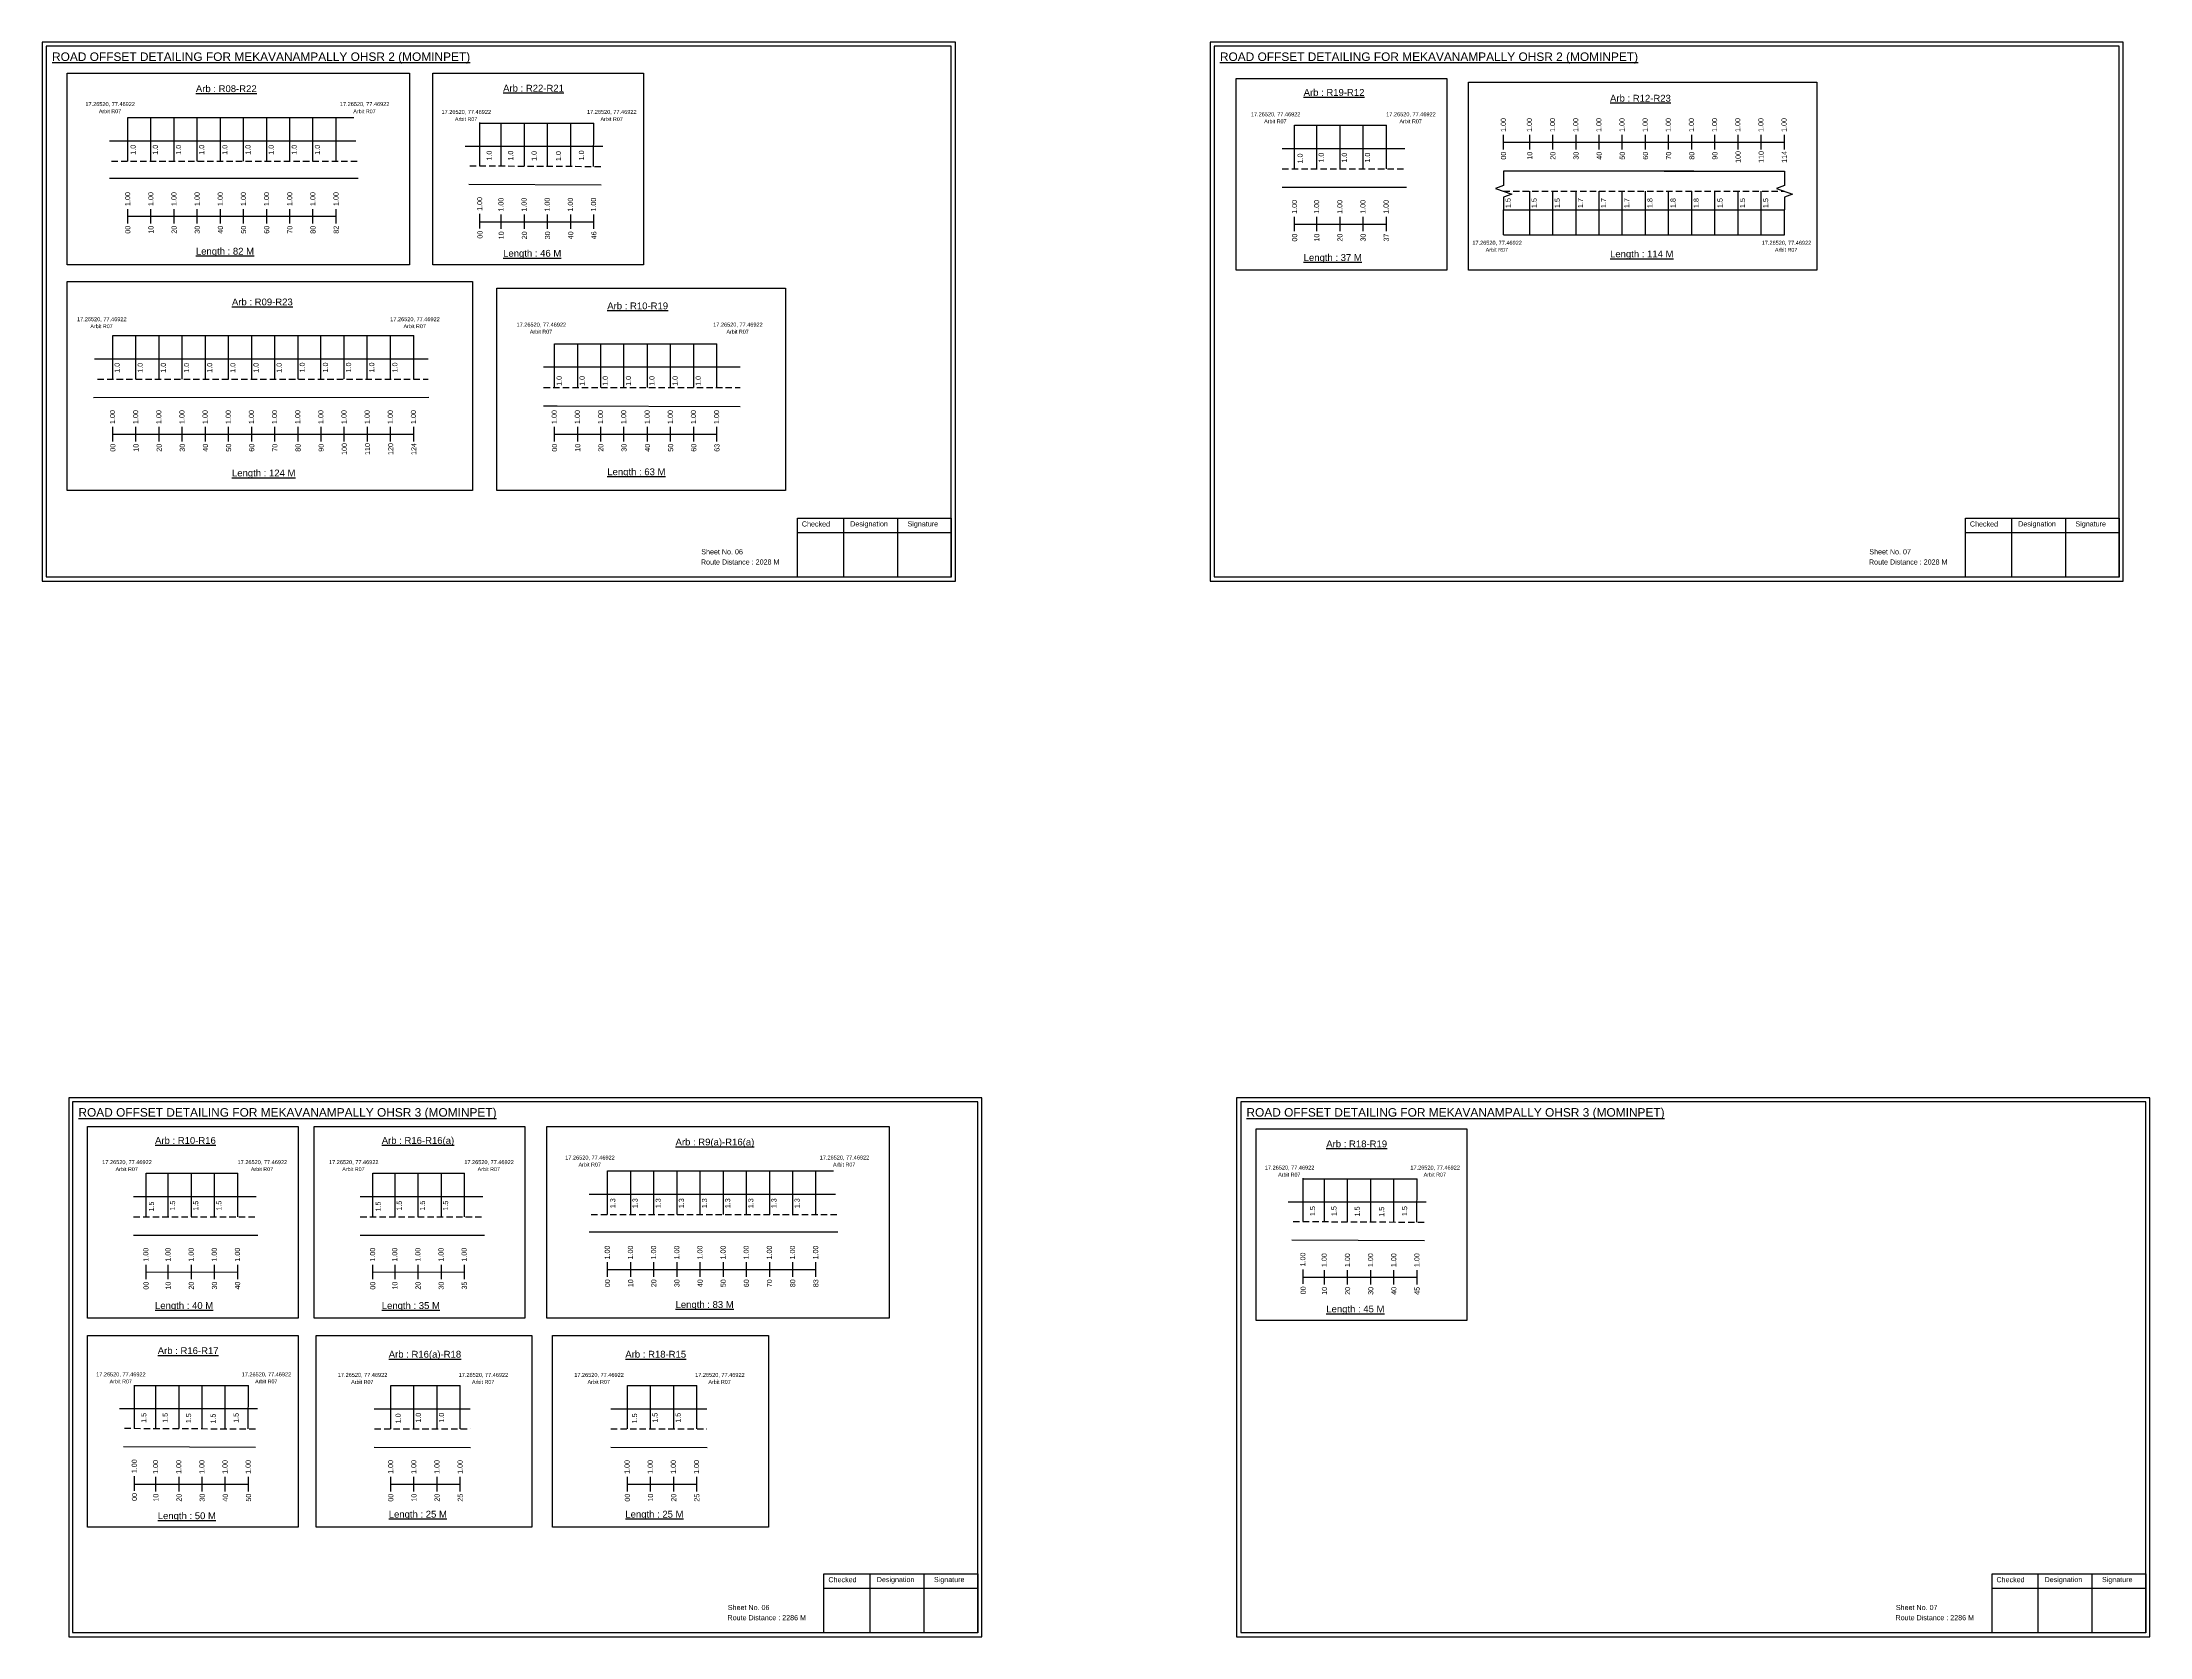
# Model space of a CAD drawing. Header units: inches. Extents: x -117 to 51867, y -12715 to 3423.
# Drawn here: x 10050 to 11288, y -1309 to -372 of the extents above; entities that cross this region are included whole.
import ezdxf

# ---------------------------------------------------------------- set-up
doc = ezdxf.new("R2010")
doc.units = ezdxf.units.IN
doc.header["$MEASUREMENT"] = 0
doc.linetypes.add('DASHED2', pattern=[0.375, 0.25, -0.125])
for name, color, linetype in [('PDF_Geometry', 7, 'Continuous'), ('PDF_Text', 5, 'Continuous'), ('pipe', 5, 'Continuous')]:
    doc.layers.add(name, color=color, linetype=linetype)
doc.styles.add('PDF Arial', font='arial.ttf')
doc.styles.get("Standard").update_dxf_attribs({"font": 'arial.ttf'})

msp = doc.modelspace()

# ---------------------------------------------------------------- linework, layer by layer
at = {"color": 5}
for p, q in [((10100.3, -416.7), (10233.1, -416.7)), ((10307.2, -419.9), (10374.1, -419.9)), ((10785.8, -421.2), (10839.7, -421.2)), ((10908.5, -485.5), (11073.5, -485.5)), ((10091.5, -544.7), (10268.3, -544.7)), ((10351, -549.7), (10446.4, -549.7)), ((10111, -1037), (10164.9, -1037)), ((10244.2, -1037), (10298.1, -1037)), ((10382.2, -1035.6), (10514.9, -1035.6)), ((10790.8, -1040.2), (10857.7, -1040.2)), ((10104.3, -1161.7), (10171.2, -1161.7)), ((10254.8, -1161.6), (10295.6, -1161.6)), ((10393.8, -1161.6), (10434.6, -1161.6))]:
    msp.add_line(p, q, dxfattribs=at)
for p, q in [((10100.3, -442.2), (10100.3, -416.7)), ((10113.9, -442.2), (10113.9, -416.7)), ((10127.5, -442.2), (10127.5, -416.7)), ((10141.1, -442.2), (10141.1, -416.7)), ((10154.7, -442.2), (10154.7, -416.7)), ((10168.3, -442.2), (10168.3, -416.7)), ((10181.9, -442.2), (10181.9, -416.7)), ((10195.5, -442.2), (10195.5, -416.7)), ((10209.1, -442.2), (10209.1, -416.7)), ((10222.7, -442.2), (10222.7, -416.7)), ((10307.2, -445.1), (10307.2, -419.6)), ((10319.7, -445.2), (10319.7, -419.9)), ((10333.3, -445.3), (10333.3, -419.9)), ((10346.9, -445.2), (10346.9, -419.9)), ((10360.5, -445.4), (10360.5, -419.9)), ((10373.9, -445.4), (10374.1, -419.9)), ((10089.5, -430.3), (10234.3, -430.3)), ((10785.8, -446.8), (10785.8, -421.2)), ((10798.9, -446.8), (10798.9, -421.2)), ((10812.5, -446.8), (10812.5, -421.2)), ((10826.1, -446.8), (10826.1, -421.2)), ((10839.7, -446.8), (10839.7, -421.2)), ((10379.4, -433.6), (10298.4, -433.6)), ((10778.5, -434.9), (10850.5, -434.9)), ((10235.7, -452.5), (10089.5, -452.5)), ((10300.6, -455.8), (10378.3, -456.2)), ((10778.5, -457.6), (10851.5, -457.6)), ((11020.3, -448.1), (10908.5, -448.1)), ((11002.8, -448.1), (11073.5, -448.1)), ((10923.9, -485.5), (10923.9, -460)), ((10937.5, -485.5), (10937.5, -460)), ((10951.1, -485.5), (10951.1, -460)), ((10964.7, -485.5), (10964.7, -460)), ((10978.3, -485.5), (10978.3, -460)), ((10991.9, -485.5), (10991.9, -460)), ((11005.5, -485.5), (11005.5, -460)), ((11019.1, -485.5), (11019.1, -460)), ((11032.7, -485.5), (11032.7, -460)), ((11046.3, -485.5), (11046.3, -460)), ((11059.9, -485.5), (11059.9, -460)), ((10908.5, -470.8), (11073.5, -470.8)), ((10908.5, -485.5), (10908.5, -470.8)), ((11073.5, -485.5), (11073.5, -470.8)), ((10091.5, -570.3), (10091.5, -544.7)), ((10105.1, -570.3), (10105.1, -544.7)), ((10118.7, -570.3), (10118.7, -544.7)), ((10132.3, -570.3), (10132.3, -544.7)), ((10145.9, -570.3), (10145.9, -544.7)), ((10159.5, -570.3), (10159.5, -544.7)), ((10173.1, -570.3), (10173.1, -544.7)), ((10186.7, -570.3), (10186.7, -544.7)), ((10200.3, -570.3), (10200.3, -544.7)), ((10213.8, -570.1), (10213.8, -544.5)), ((10227.4, -570.1), (10227.4, -544.5)), ((10241, -570.1), (10241, -544.5)), ((10254.6, -570.1), (10254.6, -544.5)), ((10268.3, -570.3), (10268.3, -544.7)), ((10351, -575.3), (10351, -549.7)), ((10364.6, -575.3), (10364.6, -549.7)), ((10378.2, -575.3), (10378.2, -549.7)), ((10391.8, -575.3), (10391.8, -549.7)), ((10405.6, -575.3), (10405.6, -549.7)), ((10419.2, -575.3), (10419.2, -549.7)), ((10432.8, -575.3), (10432.8, -549.7)), ((10446.4, -575.3), (10446.4, -549.7)), ((10080.8, -558.4), (10276.7, -558.4)), ((10460, -563.4), (10344.6, -563.4)), ((10080.2, -581.1), (10277.1, -581)), ((10344.6, -586.1), (10352.6, -586.1)), ((10352.6, -586.1), (10460, -586.4)), ((10111, -1062.5), (10111, -1037)), ((10124.1, -1062.5), (10124.1, -1037)), ((10137.7, -1062.5), (10137.7, -1037)), ((10151.3, -1062.5), (10151.3, -1037)), ((10164.9, -1062.5), (10164.9, -1037)), ((10244.2, -1062.5), (10244.2, -1037)), ((10257.3, -1062.5), (10257.3, -1037)), ((10270.9, -1062.5), (10270.9, -1037)), ((10284.5, -1062.5), (10284.5, -1037)), ((10298.1, -1062.5), (10298.1, -1037)), ((10382.2, -1061.2), (10382.2, -1035.6)), ((10395.8, -1061.2), (10395.8, -1035.6)), ((10409.4, -1061.2), (10409.4, -1035.6)), ((10423, -1061.2), (10423, -1035.6)), ((10436.6, -1061.2), (10436.6, -1035.6)), ((10450.2, -1061.2), (10450.2, -1035.6)), ((10463.8, -1061.2), (10463.8, -1035.6)), ((10477.4, -1061.2), (10477.4, -1035.6)), ((10491, -1061.2), (10491, -1035.6)), ((10504.6, -1061.2), (10504.6, -1035.6)), ((10790.8, -1065.4), (10790.8, -1039.9)), ((10103.7, -1050.6), (10175.7, -1050.6)), ((10236.9, -1050.6), (10308.9, -1050.6)), ((10371.3, -1049.3), (10516.1, -1049.3)), ((10803.3, -1065.5), (10803.3, -1040.2)), ((10816.9, -1065.5), (10816.9, -1040.2)), ((10830.5, -1065.5), (10830.5, -1040.2)), ((10844.1, -1065.7), (10844.1, -1040.2)), ((10857.5, -1065.7), (10857.7, -1040.2)), ((10863, -1053.9), (10782, -1053.9)), ((10103.7, -1073.3), (10176.7, -1073.3)), ((10236.9, -1073.3), (10309.9, -1073.3)), ((10517.5, -1071.5), (10371.3, -1071.5)), ((10784.2, -1076.1), (10862, -1076.5)), ((10104.3, -1186.9), (10104.3, -1161.4)), ((10116.8, -1187), (10116.8, -1161.7)), ((10130.4, -1187), (10130.4, -1161.7)), ((10144, -1187), (10144, -1161.7)), ((10157.6, -1187.2), (10157.6, -1161.7)), ((10171, -1187.2), (10171.2, -1161.7)), ((10254.8, -1187.2), (10254.8, -1161.6)), ((10268.4, -1187.2), (10268.4, -1161.6)), ((10282, -1187.2), (10282, -1161.6)), ((10295.6, -1187.2), (10295.6, -1161.6)), ((10393.8, -1187.2), (10393.8, -1161.6)), ((10407.4, -1187.2), (10407.4, -1161.6)), ((10421, -1187.2), (10421, -1161.6)), ((10434.6, -1187.2), (10434.6, -1161.6)), ((10176.4, -1175.3), (10095.5, -1175.3)), ((10245, -1175.3), (10301.5, -1175.3)), ((10384, -1175.3), (10440.5, -1175.3)), ((10097.7, -1197.6), (10175.4, -1198)), ((10245, -1198), (10301.7, -1198.1)), ((10384, -1198), (10440.7, -1198.1))]:
    msp.add_line(p, q)
at = {"color": 217, "true_color": 0x93278f}
for p, q in [((10908.5, -435.4), (10908.5, -426.8)), ((10908.5, -431.1), (11073.5, -431.1)), ((10923.9, -435.4), (10923.9, -426.8)), ((10937.5, -435.4), (10937.5, -426.8)), ((10951.1, -435.4), (10951.1, -426.8)), ((10964.7, -435.4), (10964.7, -426.8)), ((10978.3, -435.4), (10978.3, -426.8)), ((10991.9, -435.4), (10991.9, -426.8)), ((11005.5, -435.4), (11005.5, -426.8)), ((11019.1, -435.4), (11019.1, -426.8)), ((11032.7, -435.4), (11032.7, -426.8)), ((11046.3, -435.4), (11046.3, -426.8)), ((11059.9, -435.4), (11059.9, -426.8)), ((11073.5, -435.4), (11073.5, -426.8)), ((10100.3, -478.9), (10100.3, -470.4)), ((10113.9, -478.9), (10113.9, -470.4)), ((10127.5, -478.9), (10127.5, -470.4)), ((10141.1, -478.9), (10141.1, -470.4)), ((10154.7, -478.9), (10154.7, -470.4)), ((10168.3, -478.9), (10168.3, -470.4)), ((10181.9, -478.9), (10181.9, -470.4)), ((10195.5, -478.9), (10195.5, -470.4)), ((10209.1, -478.9), (10209.1, -470.4)), ((10222.7, -478.9), (10222.7, -470.4)), ((10100.3, -474.6), (10222.7, -474.6)), ((10307.2, -481.8), (10307.2, -473.2)), ((10307.2, -477.9), (10374.1, -477.9)), ((10319.7, -482.1), (10319.7, -473.6)), ((10333.3, -482.1), (10333.3, -473.6)), ((10346.9, -482.1), (10346.9, -473.6)), ((10360.5, -482.1), (10360.5, -473.6)), ((10374.1, -482.1), (10374.1, -473.6)), ((10785.8, -483.5), (10785.8, -474.9)), ((10785.8, -479.2), (10839.7, -479.2)), ((10798.9, -483.5), (10798.9, -474.9)), ((10812.5, -483.5), (10812.5, -474.9)), ((10826.1, -483.5), (10826.1, -474.9)), ((10839.7, -483.5), (10839.7, -474.9)), ((10091.5, -607), (10091.5, -598.4)), ((10091.5, -602.7), (10268.3, -602.6)), ((10105.1, -607), (10105.1, -598.4)), ((10118.7, -607), (10118.7, -598.4)), ((10132.3, -607), (10132.3, -598.4)), ((10145.9, -607), (10145.9, -598.4)), ((10159.5, -607), (10159.5, -598.4)), ((10173.1, -607), (10173.1, -598.4)), ((10186.7, -607), (10186.7, -598.4)), ((10200.3, -607), (10200.3, -598.4)), ((10213.9, -607), (10213.9, -598.4)), ((10227.5, -607), (10227.5, -598.4)), ((10241.1, -607), (10241.1, -598.4)), ((10254.7, -607), (10254.7, -598.4)), ((10268.3, -607), (10268.3, -598.4)), ((10351, -607), (10351, -598.4)), ((10351, -602.7), (10446.4, -602.6)), ((10364.6, -607), (10364.6, -598.4)), ((10378.2, -607), (10378.2, -598.4)), ((10391.8, -607), (10391.8, -598.4)), ((10405.6, -607), (10405.6, -598.4)), ((10419.2, -607), (10419.2, -598.4)), ((10432.8, -607), (10432.8, -598.4)), ((10446.4, -607), (10446.4, -598.4)), ((10382.2, -1097.9), (10382.2, -1089.3)), ((10395.8, -1097.9), (10395.8, -1089.3)), ((10409.4, -1097.9), (10409.4, -1089.3)), ((10423, -1097.9), (10423, -1089.3)), ((10436.6, -1097.9), (10436.6, -1089.3)), ((10450.2, -1097.9), (10450.2, -1089.3)), ((10463.8, -1097.9), (10463.8, -1089.3)), ((10477.4, -1097.9), (10477.4, -1089.3)), ((10491, -1097.9), (10491, -1089.3)), ((10504.6, -1097.9), (10504.6, -1089.3)), ((10111, -1099.2), (10111, -1090.7)), ((10111, -1095), (10164.9, -1094.9)), ((10124.1, -1099.2), (10124.1, -1090.7)), ((10137.7, -1099.2), (10137.7, -1090.7)), ((10151.3, -1099.2), (10151.3, -1090.7)), ((10164.9, -1099.2), (10164.9, -1090.7)), ((10244.2, -1099.2), (10244.2, -1090.7)), ((10244.2, -1095), (10298.1, -1094.9)), ((10257.3, -1099.2), (10257.3, -1090.7)), ((10270.9, -1099.2), (10270.9, -1090.7)), ((10284.5, -1099.2), (10284.5, -1090.7)), ((10298.1, -1099.2), (10298.1, -1090.7)), ((10382.2, -1093.6), (10504.6, -1093.6)), ((10790.8, -1102), (10790.8, -1093.5)), ((10790.8, -1098.1), (10857.7, -1098.1)), ((10803.3, -1102.4), (10803.3, -1093.9)), ((10816.9, -1102.4), (10816.9, -1093.9)), ((10830.5, -1102.4), (10830.5, -1093.9)), ((10844.1, -1102.4), (10844.1, -1093.9)), ((10857.7, -1102.4), (10857.7, -1093.9)), ((10104.3, -1223.5), (10104.3, -1215)), ((10104.3, -1219.6), (10171.2, -1219.6)), ((10116.8, -1223.9), (10116.8, -1215.4)), ((10130.4, -1223.9), (10130.4, -1215.4)), ((10144, -1223.9), (10144, -1215.4)), ((10157.6, -1223.9), (10157.6, -1215.4)), ((10171.2, -1223.9), (10171.2, -1215.4)), ((10254.8, -1223.9), (10254.8, -1215.3)), ((10254.8, -1219.6), (10295.6, -1219.6)), ((10268.4, -1223.9), (10268.4, -1215.3)), ((10282, -1223.9), (10282, -1215.3)), ((10295.6, -1223.9), (10295.6, -1215.3)), ((10393.8, -1223.9), (10393.8, -1215.3)), ((10393.8, -1219.6), (10434.6, -1219.6)), ((10407.4, -1223.9), (10407.4, -1215.3)), ((10421, -1223.9), (10421, -1215.3)), ((10434.6, -1223.9), (10434.6, -1215.3))]:
    msp.add_line(p, q, dxfattribs=at)
at = {"linetype": 'DASHED2', "ltscale": 15}
for p, q in [((10090.7, -442.2), (10235.1, -442.2)), ((10301.3, -445), (10379.6, -445.4)), ((10778.5, -446.8), (10851, -446.8)), ((10908.5, -460), (11073.5, -460)), ((10082.5, -570.3), (10276.8, -570.3)), ((10344.6, -575.3), (10460, -575.3)), ((10103.7, -1062.5), (10176.2, -1062.5)), ((10236.9, -1062.5), (10309.4, -1062.5)), ((10372.5, -1061.2), (10516.9, -1061.2)), ((10785, -1065.3), (10863.2, -1065.7)), ((10098.4, -1186.8), (10176.7, -1187.2)), ((10245.2, -1187.2), (10301.5, -1187.2)), ((10384.1, -1187.2), (10440.5, -1187.2))]:
    msp.add_line(p, q, dxfattribs=at)
for points in [[(10064.6, -390.6), (10265.8, -390.6), (10265.8, -503.2), (10064.6, -503.2)], [(10279.5, -390.6), (10403.3, -390.6), (10403.3, -503.2), (10279.5, -503.2)], [(10751.4, -393.8), (10875.2, -393.8), (10875.2, -506.4), (10751.4, -506.4)], [(10887.9, -395.9), (11092.5, -395.9), (11092.5, -506.4), (10887.9, -506.4)], [(10317.1, -516.9), (10486.7, -516.9), (10486.7, -635.7), (10317.1, -635.7)], [(10076.6, -1009.5), (10200.4, -1009.5), (10200.4, -1122.2), (10076.6, -1122.2)], [(10209.8, -1009.5), (10333.6, -1009.5), (10333.6, -1122.2), (10209.8, -1122.2)], [(10346.4, -1009.5), (10547.6, -1009.5), (10547.6, -1122.2), (10346.4, -1122.2)], [(10763.1, -1010.8), (10886.9, -1010.8), (10886.9, -1123.5), (10763.1, -1123.5)], [(10076.6, -1132.3), (10200.4, -1132.3), (10200.4, -1245), (10076.6, -1245)], [(10211, -1132.3), (10337.7, -1132.3), (10337.7, -1245), (10211, -1245)], [(10349.9, -1132.3), (10476.7, -1132.3), (10476.7, -1245), (10349.9, -1245)]]:
    msp.add_lwpolyline(points, close=True)
at = {"linetype": 'Continuous'}
for points in [[(10908.5, -448.1), (10908.5, -456.5), (10903.8, -458.3), (10913.3, -461.7), (10908.5, -463.4), (10908.5, -470.8)], [(11073.5, -448.1), (11073.5, -456.5), (11068.8, -458.3), (11078.3, -461.7), (11073.5, -463.4), (11073.5, -470.8)]]:
    msp.add_lwpolyline(points, dxfattribs=at)
at = {"layer": 'PDF_Geometry'}
for points in [[(10050, -372.3), (10050, -689.1), (10586.5, -689.1), (10586.5, -372.3)], [(10052.3, -374.7), (10052.3, -686.6), (10584, -686.6), (10584, -374.7)], [(10736.2, -372.3), (10736.2, -689.1), (11272.6, -689.1), (11272.6, -372.3)], [(10738.5, -374.7), (10738.5, -686.6), (11270.2, -686.6), (11270.2, -374.7)], [(10065.6, -992.6), (10065.6, -1309.4), (10602, -1309.4), (10602, -992.6)], [(10067.9, -995), (10067.9, -1306.9), (10599.6, -1306.9), (10599.6, -995)], [(10751.7, -992.6), (10751.7, -1309.4), (11288.2, -1309.4), (11288.2, -992.6)], [(10754.1, -995), (10754.1, -1306.9), (11285.8, -1306.9), (11285.8, -995)]]:
    msp.add_lwpolyline(points, close=True, dxfattribs=at)
at = {"layer": 'PDF_Geometry', "color": 242, "true_color": 0xcc1f26}
for points in [[(10584, -686.7), (10493.7, -686.7), (10493.7, -652.1), (10584, -652.1)], [(11270.2, -686.7), (11179.9, -686.7), (11179.9, -652.1), (11270.2, -652.1)], [(10599.6, -1307), (10509.3, -1307), (10509.3, -1272.4), (10599.6, -1272.4)], [(11285.8, -1307), (11195.5, -1307), (11195.5, -1272.4), (11285.8, -1272.4)]]:
    msp.add_lwpolyline(points, close=True, dxfattribs=at)
for points in [[(10520.7, -652.1), (10520.7, -686.7)], [(10552.4, -652.1), (10552.4, -686.7)], [(11206.9, -652.1), (11206.9, -686.7)], [(11238.6, -652.1), (11238.6, -686.7)], [(10493.7, -660.5), (10584, -660.5)], [(11179.9, -660.5), (11270.2, -660.5)], [(10536.3, -1272.4), (10536.3, -1307)], [(10568, -1272.4), (10568, -1307)], [(11222.4, -1272.4), (11222.4, -1307)], [(11254.2, -1272.4), (11254.2, -1307)], [(10509.3, -1280.8), (10599.6, -1280.8)], [(11195.5, -1280.8), (11285.8, -1280.8)]]:
    msp.add_lwpolyline(points, dxfattribs=at)
at = {"layer": 'pipe', "color": 0}
msp.add_lwpolyline([(10064.6, -512.9), (10302.9, -512.9), (10302.9, -635.7), (10064.6, -635.7)], close=True, dxfattribs=at)

# ---------------------------------------------------------------- texts
at = {"color": 242, "true_color": 0xcd2027}
for s, height, p in [('%%UROAD OFFSET DETAILING FOR MEKAVANAMPALLY OHSR 2 (MOMINPET)', 5, (10055.8, -383.4)), ('%%UROAD OFFSET DETAILING FOR MEKAVANAMPALLY OHSR 2 (MOMINPET)', 5, (10741.9, -383.4)), ('%%UArb : R08-R22', 4, (10140.3, -401.7)), ('%%UArb : R22-R21', 4, (10320.8, -401.4)), ('%%UArb : R19-R12', 4, (10791.1, -403.9)), ('%%UArb : R12-R23', 4, (10971.1, -407.3)), ('%%ULength : 82 M', 4, (10140.3, -497.2)), ('%%ULength : 46 M', 4, (10320.8, -498.4)), ('%%ULength : 114 M', 4, (10971.1, -498.8)), ('%%ULength : 37 M', 4, (10791.1, -500.9)), ('%%UArb : R09-R23', 4, (10161.5, -527)), ('%%UArb : R10-R19', 4, (10382, -529.3)), ('%%ULength : 124 M', 4, (10161.5, -627.5)), ('%%ULength : 63 M', 4, (10382, -626.8)), ('%%UROAD OFFSET DETAILING FOR MEKAVANAMPALLY OHSR 3 (MOMINPET)', 5, (10071.3, -1003.7)), ('%%UROAD OFFSET DETAILING FOR MEKAVANAMPALLY OHSR 3 (MOMINPET)', 5, (10757.5, -1003.7)), ('%%UArb : R10-R16', 4, (10116.3, -1019.7)), ('%%UArb : R16-R16(a)', 4, (10249.5, -1019.7)), ('%%UArb : R9(a)-R16(a)', 4, (10422.1, -1020.6)), ('%%UArb : R18-R19', 4, (10804.4, -1021.7)), ('%%ULength : 40 M', 4, (10116.3, -1116.7)), ('%%ULength : 35 M', 4, (10249.5, -1116.7)), ('%%ULength : 83 M', 4, (10422.1, -1116.1)), ('%%ULength : 45 M', 4, (10804.4, -1118.7)), ('%%UArb : R16-R17', 4, (10117.9, -1143.2)), ('%%UArb : R16(a)-R18', 4, (10253.6, -1145.3)), ('%%UArb : R18-R15', 4, (10392.6, -1145.3)), ('%%ULength : 50 M', 4, (10117.9, -1240.2)), ('%%ULength : 25 M', 4, (10253.6, -1239.3)), ('%%ULength : 25 M', 4, (10392.6, -1239.3))]:
    msp.add_text(s, height=height, dxfattribs=at).set_placement(p)
at = {"color": 5}
for s, height, p in [('17.26520, 77.46922', 2.34, (10075.4, -409.9)), ('17.26520, 77.46922', 2.34, (10224.9, -409.9)), ('Arbit R07', 2.25, (10083.3, -414.1)), ('Arbit R07', 2.25, (10232.8, -414.1)), ('17.26520, 77.46922', 2.34, (10284.6, -414.5)), ('Arbit R07', 2.25, (10292.5, -418.7)), ('17.26520, 77.46922', 2.34, (10370.1, -414.5)), ('Arbit R07', 2.25, (10378, -418.7)), ('17.26520, 77.46922', 2.34, (10760.1, -415.9)), ('Arbit R07', 2.25, (10767.9, -420)), ('17.26520, 77.46922', 2.34, (10839.6, -415.9)), ('Arbit R07', 2.25, (10847.4, -420)), ('17.26520, 77.46922', 2.34, (10890.2, -491.4)), ('Arbit R07', 2.25, (10898, -495.5)), ('17.26520, 77.46922', 2.34, (11060.2, -491.4)), ('Arbit R07', 2.25, (11068, -495.5)), ('17.26520, 77.46922', 2.34, (10070.5, -536.3)), ('Arbit R07', 2.25, (10078.3, -540.4)), ('17.26520, 77.46922', 2.34, (10254.5, -536.3)), ('Arbit R07', 2.25, (10262.3, -540.4)), ('17.26520, 77.46922', 2.34, (10328.7, -539.5)), ('Arbit R07', 2.25, (10336.5, -543.6)), ('17.26520, 77.46922', 2.34, (10444.2, -539.5)), ('Arbit R07', 2.25, (10452, -543.6)), ('17.26520, 77.46922', 2.34, (10357.3, -1028.9)), ('17.26520, 77.46922', 2.34, (10506.8, -1028.9)), ('17.26520, 77.46922', 2.34, (10085.3, -1031.6)), ('Arbit R07', 2.25, (10093.1, -1035.7)), ('17.26520, 77.46922', 2.34, (10164.8, -1031.6)), ('Arbit R07', 2.25, (10172.6, -1035.7)), ('17.26520, 77.46922', 2.34, (10218.5, -1031.6)), ('Arbit R07', 2.25, (10226.3, -1035.7)), ('17.26520, 77.46922', 2.34, (10298, -1031.6)), ('Arbit R07', 2.25, (10305.8, -1035.7)), ('Arbit R07', 2.25, (10365.1, -1033)), ('Arbit R07', 2.25, (10514.6, -1033)), ('17.26520, 77.46922', 2.34, (10768.3, -1034.8)), ('Arbit R07', 2.25, (10776.1, -1038.9)), ('17.26520, 77.46922', 2.34, (10853.8, -1034.8)), ('Arbit R07', 2.25, (10861.6, -1038.9)), ('17.26520, 77.46922', 2.34, (10081.7, -1156.3)), ('Arbit R07', 2.25, (10089.6, -1160.4)), ('17.26520, 77.46922', 2.34, (10167.2, -1156.3)), ('Arbit R07', 2.25, (10175.1, -1160.4)), ('17.26520, 77.46922', 2.34, (10223.7, -1156.6)), ('Arbit R07', 2.25, (10231.5, -1160.7)), ('17.26520, 77.46922', 2.34, (10294.7, -1156.6)), ('Arbit R07', 2.25, (10302.5, -1160.7)), ('17.26520, 77.46922', 2.34, (10362.6, -1156.6)), ('Arbit R07', 2.25, (10370.4, -1160.7)), ('17.26520, 77.46922', 2.34, (10433.6, -1156.6)), ('Arbit R07', 2.25, (10441.4, -1160.7))]:
    msp.add_text(s, height=height, dxfattribs=at).set_placement(p)
at = {"color": 217, "true_color": 0x93278f}
for s, p in [('1.00', (10909.9, -425.1)), ('1.00', (10925.2, -425.1)), ('1.00', (10938.8, -425.1)), ('1.00', (10952.4, -425.1)), ('1.00', (10966, -425.1)), ('1.00', (10979.6, -425.1)), ('1.00', (10993.2, -425.1)), ('1.00', (11006.8, -425.1)), ('1.00', (11020.4, -425.1)), ('1.00', (11034, -425.1)), ('1.00', (11047.6, -425.1)), ('1.00', (11061.2, -425.1)), ('1.00', (11074.8, -425.1)), ('00', (10910, -441.4)), ('10', (10925.4, -441.4)), ('20', (10939, -441.4)), ('30', (10952.6, -441.4)), ('40', (10966.2, -441.4)), ('50', (10979.8, -441.4)), ('60', (10993.4, -441.4)), ('70', (11007, -441.4)), ('80', (11020.6, -441.4)), ('90', (11034.2, -441.4)), ('100', (11047.8, -443.3)), ('110', (11061.4, -443.3)), ('114', (11075, -443.3)), ('1.00', (10101.7, -468.6)), ('1.00', (10115.3, -468.6)), ('1.00', (10128.9, -468.6)), ('1.00', (10142.5, -468.6)), ('1.00', (10156.1, -468.6)), ('1.00', (10169.7, -468.6)), ('1.00', (10183.3, -468.6)), ('1.00', (10196.9, -468.6)), ('1.00', (10210.5, -468.6)), ('1.00', (10224.1, -468.6)), ('1.00', (10308.5, -471.5)), ('1.00', (10321, -471.9)), ('1.00', (10334.6, -471.9)), ('1.00', (10348.2, -471.9)), ('1.00', (10361.8, -471.9)), ('1.00', (10375.4, -471.9)), ('1.00', (10787.2, -473.2)), ('1.00', (10800.2, -473.2)), ('1.00', (10813.8, -473.2)), ('1.00', (10827.4, -473.2)), ('1.00', (10841, -473.2)), ('00', (10101.8, -484.9)), ('10', (10115.4, -484.9)), ('20', (10129, -484.9)), ('30', (10142.6, -484.9)), ('40', (10156.2, -484.9)), ('50', (10169.8, -484.9)), ('60', (10183.4, -484.9)), ('70', (10197, -484.9)), ('80', (10210.6, -484.9)), ('82', (10224.2, -484.9)), ('00', (10308.7, -487.8)), ('10', (10321.2, -488.2)), ('20', (10334.8, -488.2)), ('30', (10348.4, -488.2)), ('40', (10362, -488.2)), ('46', (10375.6, -488.2)), ('00', (10787.3, -489.5)), ('10', (10800.3, -489.5)), ('20', (10813.9, -489.5)), ('30', (10827.5, -489.5)), ('37', (10841.1, -489.5)), ('1.00', (10092.8, -596.7)), ('1.00', (10106.4, -596.7)), ('1.00', (10120, -596.7)), ('1.00', (10133.6, -596.7)), ('1.00', (10147.2, -596.7)), ('1.00', (10160.8, -596.7)), ('1.00', (10174.4, -596.7)), ('1.00', (10188, -596.7)), ('1.00', (10201.6, -596.7)), ('1.00', (10215.2, -596.7)), ('1.00', (10228.8, -596.7)), ('1.00', (10242.4, -596.7)), ('1.00', (10256, -596.7)), ('1.00', (10269.6, -596.7)), ('1.00', (10352.3, -596.7)), ('1.00', (10365.9, -596.7)), ('1.00', (10379.5, -596.7)), ('1.00', (10393.1, -596.7)), ('1.00', (10406.9, -596.7)), ('1.00', (10420.5, -596.7)), ('1.00', (10434.1, -596.7)), ('1.00', (10447.7, -596.7)), ('00', (10093, -613)), ('10', (10106.6, -613)), ('20', (10120.2, -613)), ('30', (10133.8, -613)), ('40', (10147.4, -613)), ('50', (10161, -613)), ('60', (10174.6, -613)), ('70', (10188.2, -613)), ('80', (10201.8, -613)), ('90', (10215.4, -613)), ('100', (10229, -614.9)), ('110', (10242.6, -614.9)), ('120', (10256.2, -614.9)), ('124', (10269.8, -614.9)), ('00', (10352.5, -613)), ('10', (10366.1, -613)), ('20', (10379.7, -613)), ('30', (10393.3, -613)), ('40', (10407.1, -613)), ('50', (10420.7, -613)), ('60', (10434.3, -613)), ('63', (10447.9, -613)), ('1.00', (10112.4, -1088.9)), ('1.00', (10125.4, -1088.9)), ('1.00', (10139, -1088.9)), ('1.00', (10152.6, -1088.9)), ('1.00', (10166.2, -1088.9)), ('1.00', (10245.6, -1088.9)), ('1.00', (10258.6, -1088.9)), ('1.00', (10272.2, -1088.9)), ('1.00', (10285.8, -1088.9)), ('1.00', (10299.4, -1088.9)), ('1.00', (10383.5, -1087.6)), ('1.00', (10397.1, -1087.6)), ('1.00', (10410.7, -1087.6)), ('1.00', (10424.3, -1087.6)), ('1.00', (10437.9, -1087.6)), ('1.00', (10451.5, -1087.6)), ('1.00', (10465.1, -1087.6)), ('1.00', (10478.7, -1087.6)), ('1.00', (10492.3, -1087.6)), ('1.00', (10505.9, -1087.6)), ('1.00', (10792.1, -1091.7)), ('1.00', (10804.7, -1092.1)), ('1.00', (10818.3, -1092.1)), ('1.00', (10831.9, -1092.1)), ('1.00', (10845.5, -1092.1)), ('1.00', (10859.1, -1092.1)), ('00', (10112.5, -1105.3)), ('10', (10125.5, -1105.3)), ('20', (10139.1, -1105.3)), ('30', (10152.7, -1105.3)), ('40', (10166.3, -1105.3)), ('00', (10245.7, -1105.3)), ('10', (10258.7, -1105.3)), ('20', (10272.3, -1105.3)), ('30', (10285.9, -1105.3)), ('35', (10299.5, -1105.3)), ('00', (10383.6, -1103.9)), ('10', (10397.2, -1103.9)), ('20', (10410.8, -1103.9)), ('30', (10424.4, -1103.9)), ('40', (10438, -1103.9)), ('50', (10451.6, -1103.9)), ('60', (10465.2, -1103.9)), ('70', (10478.8, -1103.9)), ('80', (10492.4, -1103.9)), ('83', (10506, -1103.9)), ('00', (10792.3, -1108.1)), ('10', (10804.8, -1108.4)), ('20', (10818.4, -1108.4)), ('30', (10832, -1108.4)), ('40', (10845.6, -1108.4)), ('45', (10859.2, -1108.4)), ('1.00', (10105.6, -1213.2)), ('1.00', (10118.1, -1213.6)), ('1.00', (10131.7, -1213.6)), ('1.00', (10145.3, -1213.6)), ('1.00', (10158.9, -1213.6)), ('1.00', (10172.5, -1213.6)), ('1.00', (10256.2, -1213.6)), ('1.00', (10269.8, -1213.6)), ('1.00', (10283.4, -1213.6)), ('1.00', (10297, -1213.6)), ('1.00', (10395.1, -1213.6)), ('1.00', (10408.7, -1213.6)), ('1.00', (10422.3, -1213.6)), ('1.00', (10435.9, -1213.6)), ('00', (10105.7, -1229.5)), ('10', (10118.3, -1229.9)), ('20', (10131.9, -1229.9)), ('30', (10145.5, -1229.9)), ('40', (10159.1, -1229.9)), ('50', (10172.7, -1229.9)), ('00', (10256.3, -1229.9)), ('10', (10269.9, -1229.9)), ('20', (10283.5, -1229.9)), ('25', (10297.1, -1229.9)), ('00', (10395.3, -1229.9)), ('10', (10408.9, -1229.9)), ('20', (10422.5, -1229.9)), ('25', (10436.1, -1229.9))]:
    msp.add_text(s, height=3, rotation=90, dxfattribs=at).set_placement(p)
for s, p in [('1.0', (10104.9, -438.5)), ('1.0', (10118, -438.5)), ('1.0', (10131.6, -438.5)), ('1.0', (10145.2, -438.5)), ('1.0', (10158.8, -438.5)), ('1.0', (10172.4, -438.5)), ('1.0', (10186, -438.5)), ('1.0', (10199.6, -438.5)), ('1.0', (10213.2, -438.5)), ('1.0', (10314.1, -441.9)), ('1.0', (10326.7, -441.9)), ('1.0', (10340.5, -442.1)), ('1.0', (10354.8, -442.2)), ('1.0', (10368.3, -441.8)), ('1.0', (10790.5, -443.6)), ('1.0', (10802.9, -443.1)), ('1.0', (10816.5, -443.1)), ('1.0', (10830.1, -443.1)), ('1.5', (10912.7, -469.8)), ('1.5', (10928, -469.8)), ('1.5', (10941.6, -469.8)), ('1.7', (10955.2, -469.8)), ('1.7', (10968.8, -469.8)), ('1.7', (10982.4, -469.8)), ('1.8', (10996, -469.8)), ('1.8', (11009.6, -469.8)), ('1.8', (11023.2, -469.8)), ('1.5', (11037.2, -469.8)), ('1.5', (11050.4, -469.8)), ('1.5', (11064, -469.8)), ('1.0', (10095.5, -566.6)), ('1.0', (10109.1, -566.6)), ('1.0', (10122.7, -566.6)), ('1.0', (10136.3, -566.6)), ('1.0', (10149.9, -566.6)), ('1.0', (10163.5, -566.6)), ('1.0', (10177.1, -566.6)), ('1.0', (10190.7, -566.6)), ('1.0', (10204.3, -566.4)), ('1.0', (10217.9, -566.4)), ('1.0', (10231.5, -566.4)), ('1.0', (10245.1, -566.4)), ('1.0', (10258.7, -566.4)), ('1.0', (10355.2, -574.3)), ('1.0', (10368.7, -574.3)), ('1.0', (10382.3, -574.3)), ('1.0', (10395.9, -574.3)), ('1.0', (10409.7, -574.3)), ('1.0', (10423.3, -574.3)), ('1.0', (10436.9, -574.3)), ('1.3', (10386.7, -1057.5)), ('1.3', (10399.8, -1057.5)), ('1.3', (10413.4, -1057.5)), ('1.3', (10427, -1057.5)), ('1.3', (10440.6, -1057.5)), ('1.3', (10454.2, -1057.5)), ('1.3', (10467.8, -1057.5)), ('1.3', (10481.4, -1057.5)), ('1.3', (10495, -1057.5)), ('1.5', (10115.7, -1059.4)), ('1.5', (10128.1, -1058.9)), ('1.5', (10141.7, -1058.9)), ('1.5', (10155.3, -1058.9)), ('1.5', (10248.9, -1059.4)), ('1.5', (10261.3, -1058.9)), ('1.5', (10274.9, -1058.9)), ('1.5', (10288.5, -1058.9)), ('1.5', (10797.8, -1062.1)), ('1.5', (10810.4, -1062.1)), ('1.5', (10824.1, -1062.3)), ('1.5', (10838.4, -1062.5)), ('1.5', (10851.9, -1062.1)), ('1.5', (10111.2, -1183.6)), ('1.5', (10123.8, -1183.6)), ('1.5', (10137.5, -1183.8)), ('1.5', (10151.9, -1184)), ('1.5', (10165.4, -1183.6)), ('1.0', (10260.6, -1183.9)), ('1.0', (10272.5, -1183.5)), ('1.0', (10286.1, -1183.5)), ('1.5', (10399.5, -1183.9)), ('1.5', (10411.5, -1183.5)), ('1.5', (10425.1, -1183.5))]:
    msp.add_text(s, height=3, rotation=90).set_placement(p)
for s, p in [('Sheet No. 06', (10437.2, -673.3)), ('Route Distance : 2028 M', (10437, -679.3)), ('Route Distance : 2028 M', (11123.2, -679.3)), ('Sheet No. 07', (11123.4, -673.3)), ('Route Distance : 2286 M', (10452.6, -1299.6)), ('Sheet No. 06', (10452.8, -1293.6)), ('Sheet No. 07', (11139, -1293.6)), ('Route Distance : 2286 M', (11138.8, -1299.6))]:
    msp.add_text(s, height=3).set_placement(p)
at = {"layer": 'PDF_Text', "color": 7, "attachment_point": 7, "style": 'PDF Arial'}
for s, insert, char_height in [('Checked', (10496.3, -657), 3), ('Designation', (10524.7, -657.8), 3.001), ('Signature', (10558.4, -657.8), 3), ('Checked', (11182.5, -657), 3), ('Designation', (11210.9, -657.8), 3.001), ('Signature', (11244.5, -657.8), 3), ('Checked', (10511.9, -1277.3), 3), ('Designation', (10540.3, -1278.1), 3.001), ('Signature', (10573.9, -1278.1), 3), ('Checked', (11198.1, -1277.3), 3), ('Designation', (11226.4, -1278.1), 3.001), ('Signature', (11260.1, -1278.1), 3)]:
    msp.add_mtext(s, dxfattribs=dict(at, insert=insert, char_height=char_height))

doc.saveas('drawing.dxf')
